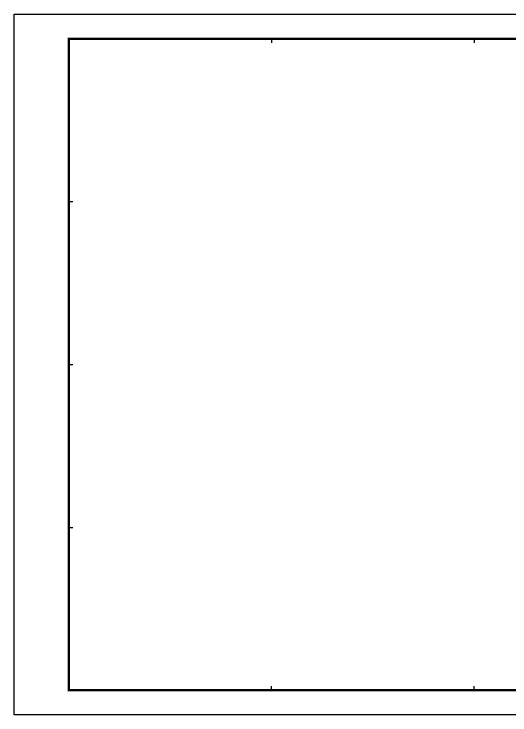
# Model space of a CAD drawing. Header units: millimetres. Extents: x 0 to 841, y 0 to 594.
# Drawn here: x 0 to 420, y 0 to 594 of the extents above; entities that cross this region are included whole.
import ezdxf

# ---------------------------------------------------------------- set-up
doc = ezdxf.new("R2010")
doc.units = ezdxf.units.MM
doc.layers.add('XR-SHEET-SHT', color=5, linetype='Continuous')
doc.layers.add('XR-SHEET-TEMP', color=171, linetype='Continuous', plot=False)

msp = doc.modelspace()

# ---------------------------------------------------------------- linework, layer by layer
at = {"layer": 'XR-SHEET-SHT', "color": 5}
msp.add_lwpolyline([(0, 594), (841, 594), (841, 0), (0, 0)], close=True, dxfattribs=at)
at = {"layer": 'XR-SHEET-SHT', "color": 5, "const_width": 2}
msp.add_lwpolyline([(46.5, 573), (819.5, 573), (819.5, 21), (46.5, 21)], close=True, dxfattribs=at)
at = {"layer": 'XR-SHEET-TEMP'}
for p, q in [((218.25, 573), (218.25, 569.5)), ((390, 573), (390, 569.5)), ((46.5, 435), (50, 435)), ((46.5, 297), (50, 297)), ((46.5, 159), (50, 159)), ((218.25, 21), (218.25, 24.5)), ((390, 21), (390, 24.5))]:
    msp.add_line(p, q, dxfattribs=at)

doc.saveas('drawing.dxf')
